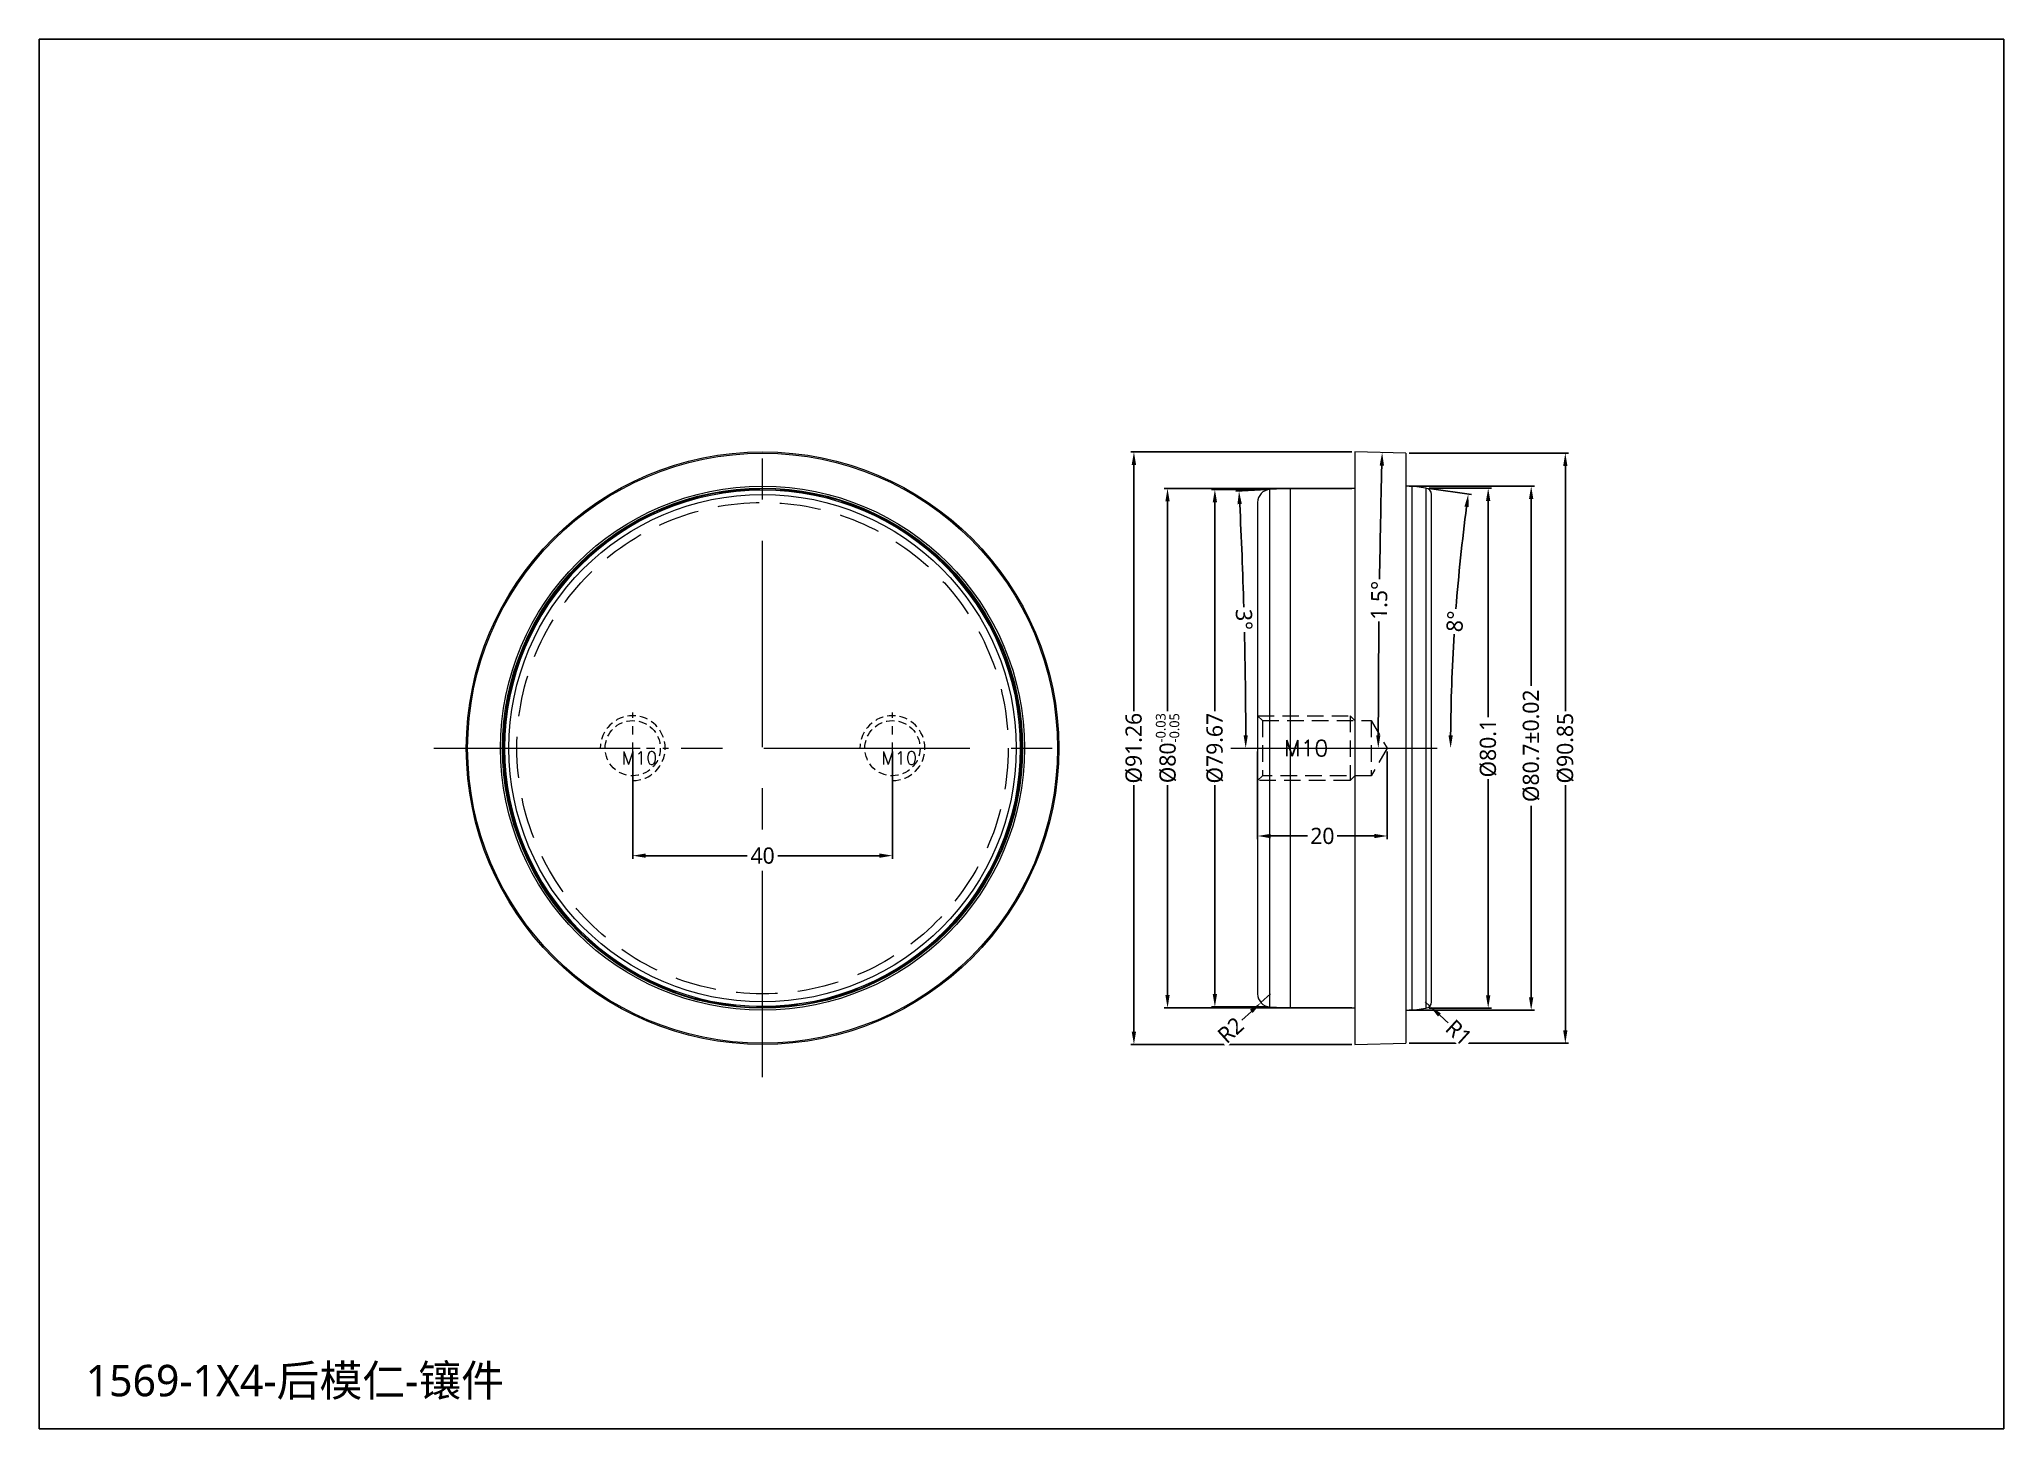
# Model space of a CAD drawing. Header units: millimetres. Extents: x 2527 to 2830, y 2157 to 2371.
import ezdxf
from ezdxf.enums import TextEntityAlignment as Align
from ezdxf.lldxf.tags import DXFTag

# ---------------------------------------------------------------- set-up
doc = ezdxf.new("R2010")
doc.units = ezdxf.units.MM
doc.linetypes.add('CENTER', pattern=[50.8, 31.75, -6.35, 6.35, -6.35])
doc.linetypes.add('HIDDEN', pattern=[9.525, 6.35, -3.175])
doc.layers.add('1', color=7, linetype='Continuous', true_color=0xffffff)
doc.layers.add('21', color=7, linetype='Continuous', true_color=0xffffff)
for name, color, linetype, lineweight in [('dim', 82, 'Continuous', 9), ('moldbase', 7, 'Continuous', 20), ('screw', 33, 'Continuous', 13)]:
    doc.layers.add(name, color=color, linetype=linetype, lineweight=lineweight)
doc.styles.add('Capful-A', font='')
doc.styles.get("Standard").update_dxf_attribs({"font": 'arial.ttf'})
doc.styles.add('TXT', font='txt.shx', dxfattribs={"bigfont": 'gbcbig.shx'})
doc.styles.get('Capful-A').set_extended_font_data('Microsoft YaHei')
tags = doc.linetypes.add('DASHED', pattern=[25.72, 12.86, -12.86]).pattern_tags.tags
tags[6:7] = [DXFTag(74, 4), DXFTag(75, 0), DXFTag(340, '0'), DXFTag(46, 0.0), DXFTag(50, 0.0), DXFTag(44, 0.0), DXFTag(45, 0.0)]
tags[4:5] = [DXFTag(74, 4), DXFTag(75, 0), DXFTag(340, '0'), DXFTag(46, 0.0), DXFTag(50, 0.0), DXFTag(44, 0.0), DXFTag(45, 0.0)]
doc.dimstyles.new('Capful-A-1.0', dxfattribs={"dimtxt": 2.5, "dimasz": 2.5, "dimexe": 1.5, "dimexo": 1, "dimgap": 1.5, "dimtad": 0, "dimdsep": 46, "dimtxsty": 'Capful-A', "dimcen": 0, "dimclrt": 2, "dimazin": 2, "dimtfac": 1, "dimtmove": 0, "dimatfit": 3, "dimfxl": 0, "dimtolj": 1, "dimtzin": 0, "dimarcsym": 0})

# ---------------------------------------------------------------- blocks, each defined once
blk = doc.blocks.new('TK')
for p, q in [((0, 0), (0, 294)), ((0, 294), (415.8, 294)), ((415.8, 294), (415.8, 0)), ((415.8, 0), (0, 0))]:
    blk.add_line(p, q)
blk = doc.blocks.new('screw_m10_g')
at = {"layer": 'screw', "color": 1, "linetype": 'CENTER', "ltscale": 0.2}
for p, q in [((0, -5.5), (0, 5.5)), ((-5.5, 0), (5.5, 0))]:
    blk.add_line(p, q, dxfattribs=at)
at = {"layer": 'screw', "color": 33, "linetype": 'HIDDEN', "ltscale": 0.2}
blk.add_circle((0, 0), 4.25, dxfattribs=at)
at = {"layer": 'screw', "color": 92, "linetype": 'HIDDEN', "ltscale": 0.2}
blk.add_arc((0, 0), 5, 270, 180, dxfattribs=at)
at = {"layer": 'screw', "color": 6, "style": 'TXT'}
blk.add_text('M10', height=2, dxfattribs=at).set_placement((-1.7, -2.5))
blk = doc.blocks.new('*D45')
at = {"layer": 'Defpoints', "color": 0, "transparency": 16777216}
for p in [(2737.93, 2307.12), (2737.93, 2216.26), (2762.49, 2216.26)]:
    blk.add_point(p, dxfattribs=at)
at = {"layer": 'dim', "color": 0, "lineweight": -2, "transparency": 16777216}
for p, q in [((2738.43, 2307.12), (2762.99, 2307.12)), ((2762.49, 2305.12), (2762.49, 2267.35)), ((2762.49, 2218.26), (2762.49, 2256.04)), ((2738.43, 2216.26), (2762.99, 2216.26))]:
    blk.add_line(p, q, dxfattribs=at)
at = {"layer": 'dim', "color": 0, "transparency": 16777216}
for points in [[(2762.15, 2305.12), (2762.82, 2305.12), (2762.49, 2307.12)], [(2762.15, 2218.26), (2762.82, 2218.26), (2762.49, 2216.26)]]:
    blk.add_solid(points, dxfattribs=at)
at = {"layer": 'dim', "color": 2, "transparency": 16777216, "insert": (2762.49, 2261.69), "char_height": 2.5, "attachment_point": 5, "rotation": 90, "style": 'Capful-A', "bg_fill": 3, "box_fill_scale": 1.1, "bg_fill_color": 256, "bg_fill_true_color": 13158600, "bg_fill_transparency": 0}
blk.add_mtext('\\A1;%%c90.85', dxfattribs=at)
blk = doc.blocks.new('*D46')
at = {"layer": 'Defpoints', "color": 0, "transparency": 16777216}
for p in [(2737.93, 2302.04), (2737.93, 2221.34), (2757.23, 2221.34)]:
    blk.add_point(p, dxfattribs=at)
at = {"layer": 'dim', "color": 0, "lineweight": -2, "transparency": 16777216}
for p, q in [((2738.43, 2302.04), (2757.73, 2302.04)), ((2757.23, 2300.04), (2757.23, 2271.31)), ((2757.23, 2223.34), (2757.23, 2252.81)), ((2738.43, 2221.34), (2757.73, 2221.34))]:
    blk.add_line(p, q, dxfattribs=at)
at = {"layer": 'dim', "color": 0, "transparency": 16777216}
for points in [[(2756.89, 2300.04), (2757.56, 2300.04), (2757.23, 2302.04)], [(2756.89, 2223.34), (2757.56, 2223.34), (2757.23, 2221.34)]]:
    blk.add_solid(points, dxfattribs=at)
at = {"layer": 'dim', "color": 2, "transparency": 16777216, "insert": (2757.23, 2262.06), "char_height": 2.5, "attachment_point": 5, "rotation": 90, "style": 'Capful-A', "bg_fill": 3, "box_fill_scale": 1.1, "bg_fill_color": 256, "bg_fill_true_color": 13158600, "bg_fill_transparency": 0}
blk.add_mtext('\\A1;%%c80.7±0.02', dxfattribs=at)
blk = doc.blocks.new('*D47')
at = {"layer": 'Defpoints', "color": 0, "transparency": 16777216}
for p in [(2741.03, 2301.74), (2741.03, 2221.64), (2750.61, 2221.64)]:
    blk.add_point(p, dxfattribs=at)
at = {"layer": 'dim', "color": 0, "lineweight": -2, "transparency": 16777216}
for p, q in [((2741.52, 2301.74), (2751.11, 2301.74)), ((2750.61, 2299.74), (2750.61, 2266.14)), ((2750.61, 2223.64), (2750.61, 2257.24)), ((2741.52, 2221.64), (2751.11, 2221.64))]:
    blk.add_line(p, q, dxfattribs=at)
at = {"layer": 'dim', "color": 0, "transparency": 16777216}
for points in [[(2750.27, 2299.74), (2750.94, 2299.74), (2750.61, 2301.74)], [(2750.27, 2223.64), (2750.94, 2223.64), (2750.61, 2221.64)]]:
    blk.add_solid(points, dxfattribs=at)
at = {"layer": 'dim', "color": 2, "transparency": 16777216, "insert": (2750.61, 2261.69), "char_height": 2.5, "attachment_point": 5, "rotation": 90, "style": 'Capful-A', "bg_fill": 3, "box_fill_scale": 1.1, "bg_fill_color": 256, "bg_fill_true_color": 13158600, "bg_fill_transparency": 0}
blk.add_mtext('\\A1;%%c80.1', dxfattribs=at)
blk = doc.blocks.new('*D48')
at = {"layer": 'Defpoints', "color": 0, "transparency": 16777216}
for p in [(2738.89, 2302.04), (2741.03, 2301.74), (2746.03, 2287.83), (2710.99, 2261.69), (2747.03, 2261.69)]:
    blk.add_point(p, dxfattribs=at)
at = {"layer": 'dim', "color": 0, "lineweight": -2, "transparency": 16777216}
blk.add_line((2741.52, 2301.67), (2748.05, 2300.75), dxfattribs=at)
for start, end in [(172.4075, 175.6185), (176.421, 179.5925)]:
    blk.add_arc((3026, 2261.69), 281.18, start, end, dxfattribs=at)
at = {"layer": 'dim', "color": 0, "transparency": 16777216}
for points in [[(2746.95, 2298.89), (2747.61, 2298.8), (2747.55, 2300.82)], [(2745.16, 2263.69), (2744.49, 2263.69), (2744.82, 2261.69)]]:
    blk.add_solid(points, dxfattribs=at)
at = {"layer": 'dim', "color": 2, "transparency": 16777216, "insert": (2745.5, 2281.21), "char_height": 2.5, "attachment_point": 5, "rotation": 86.0198, "style": 'Capful-A', "bg_fill": 3, "box_fill_scale": 1.1, "bg_fill_color": 256, "bg_fill_true_color": 13158600, "bg_fill_transparency": 0}
blk.add_mtext('\\A1;8°', dxfattribs=at)
blk = doc.blocks.new('*D49')
at = {"layer": 'Defpoints', "color": 0, "transparency": 16777216}
for p in [(2730.09, 2307.32), (2737.93, 2307.12), (2733.94, 2292.04), (2710.99, 2261.69), (2747.03, 2261.69)]:
    blk.add_point(p, dxfattribs=at)
at = {"layer": 'dim', "color": 0, "lineweight": -2, "transparency": 16777216}
for start, end in [(178.56589, 179.14311), (179.35689, 179.93411)]:
    blk.add_arc((4472.68, 2261.69), 1739, start, end, dxfattribs=at)
at = {"layer": 'dim', "color": 0, "transparency": 16777216}
for points in [[(2733.89, 2305.22), (2734.56, 2305.2), (2734.28, 2307.21)], [(2734.01, 2263.69), (2733.35, 2263.69), (2733.68, 2261.69)]]:
    blk.add_solid(points, dxfattribs=at)
at = {"layer": 'dim', "color": 2, "transparency": 16777216, "insert": (2733.83, 2284.45), "char_height": 2.5, "attachment_point": 5, "rotation": 89.25, "style": 'Capful-A', "bg_fill": 3, "box_fill_scale": 1.1, "bg_fill_color": 256, "bg_fill_true_color": 13158600, "bg_fill_transparency": 0}
blk.add_mtext('\\A1;1.5°', dxfattribs=at)
blk = doc.blocks.new('*D50')
at = {"layer": 'Defpoints', "color": 0, "transparency": 16777216}
for p in [(2730.09, 2301.69), (2701.22, 2221.69), (2730.09, 2221.69)]:
    blk.add_point(p, dxfattribs=at)
at = {"layer": 'dim', "color": 0, "lineweight": -2, "transparency": 16777216}
for p, q in [((2729.59, 2301.69), (2700.72, 2301.69)), ((2701.22, 2299.69), (2701.22, 2267.39)), ((2701.22, 2223.69), (2701.22, 2255.99)), ((2729.59, 2221.69), (2700.72, 2221.69))]:
    blk.add_line(p, q, dxfattribs=at)
at = {"layer": 'dim', "color": 0, "transparency": 16777216}
for points in [[(2700.89, 2299.69), (2701.55, 2299.69), (2701.22, 2301.69)], [(2700.89, 2223.69), (2701.55, 2223.69), (2701.22, 2221.69)]]:
    blk.add_solid(points, dxfattribs=at)
at = {"layer": 'dim', "color": 2, "transparency": 16777216, "insert": (2701.22, 2261.69), "char_height": 2.5, "attachment_point": 5, "rotation": 90, "style": 'Capful-A', "bg_fill": 3, "box_fill_scale": 1.1, "bg_fill_color": 256, "bg_fill_true_color": 13158600, "bg_fill_transparency": 0}
blk.add_mtext('\\A1;%%c80{\\H1.5;\\S-0.03^ -0.05;}', dxfattribs=at)
blk = doc.blocks.new('*D51')
at = {"layer": 'Defpoints', "color": 0, "transparency": 16777216}
for p in [(2716.99, 2301.53), (2708.51, 2221.85), (2716.99, 2221.85)]:
    blk.add_point(p, dxfattribs=at)
at = {"layer": 'dim', "color": 0, "lineweight": -2, "transparency": 16777216}
for p, q in [((2716.49, 2301.53), (2708.01, 2301.53)), ((2708.51, 2299.53), (2708.51, 2267.38)), ((2708.51, 2223.85), (2708.51, 2256)), ((2716.49, 2221.85), (2708.01, 2221.85))]:
    blk.add_line(p, q, dxfattribs=at)
at = {"layer": 'dim', "color": 0, "transparency": 16777216}
for points in [[(2708.18, 2299.53), (2708.85, 2299.53), (2708.51, 2301.53)], [(2708.18, 2223.85), (2708.85, 2223.85), (2708.51, 2221.85)]]:
    blk.add_solid(points, dxfattribs=at)
at = {"layer": 'dim', "color": 2, "transparency": 16777216, "insert": (2708.51, 2261.69), "char_height": 2.5, "attachment_point": 5, "rotation": 90, "style": 'Capful-A', "bg_fill": 3, "box_fill_scale": 1.1, "bg_fill_color": 256, "bg_fill_true_color": 13158600, "bg_fill_transparency": 0}
blk.add_mtext('\\A1;%%c79.67', dxfattribs=at)
blk = doc.blocks.new('*D52')
at = {"layer": 'Defpoints', "color": 0, "transparency": 16777216}
for p in [(2730.09, 2307.32), (2696.04, 2216.06), (2730.09, 2216.06)]:
    blk.add_point(p, dxfattribs=at)
at = {"layer": 'dim', "color": 0, "lineweight": -2, "transparency": 16777216}
for p, q in [((2729.59, 2307.32), (2695.54, 2307.32)), ((2696.04, 2305.32), (2696.04, 2267.4)), ((2696.04, 2218.06), (2696.04, 2255.99)), ((2729.59, 2216.06), (2695.54, 2216.06))]:
    blk.add_line(p, q, dxfattribs=at)
at = {"layer": 'dim', "color": 0, "transparency": 16777216}
for points in [[(2695.7, 2305.32), (2696.37, 2305.32), (2696.04, 2307.32)], [(2695.7, 2218.06), (2696.37, 2218.06), (2696.04, 2216.06)]]:
    blk.add_solid(points, dxfattribs=at)
at = {"layer": 'dim', "color": 2, "transparency": 16777216, "insert": (2696.04, 2261.69), "char_height": 2.5, "attachment_point": 5, "rotation": 90, "style": 'Capful-A', "bg_fill": 3, "box_fill_scale": 1.1, "bg_fill_color": 256, "bg_fill_true_color": 13158600, "bg_fill_transparency": 0}
blk.add_mtext('\\A1;%%c91.26', dxfattribs=at)
blk = doc.blocks.new('*D53')
at = {"layer": 'Defpoints', "color": 0, "transparency": 16777216}
for p in [(2715.09, 2261.69), (2735.05, 2261.69), (2715.09, 2248.17)]:
    blk.add_point(p, dxfattribs=at)
at = {"layer": 'dim', "color": 0, "lineweight": -2, "transparency": 16777216}
for p, q in [((2715.09, 2261.19), (2715.09, 2247.67)), ((2735.05, 2261.19), (2735.05, 2247.67)), ((2717.09, 2248.17), (2722.8, 2248.17)), ((2733.05, 2248.17), (2727.34, 2248.17))]:
    blk.add_line(p, q, dxfattribs=at)
at = {"layer": 'dim', "color": 0, "transparency": 16777216}
for points in [[(2717.09, 2248.5), (2717.09, 2247.83), (2715.09, 2248.17)], [(2733.05, 2248.5), (2733.05, 2247.83), (2735.05, 2248.17)]]:
    blk.add_solid(points, dxfattribs=at)
at = {"layer": 'dim', "color": 2, "transparency": 16777216, "insert": (2725.07, 2248.17), "char_height": 2.5, "attachment_point": 5, "style": 'Capful-A', "bg_fill": 3, "box_fill_scale": 1.1, "bg_fill_color": 256, "bg_fill_true_color": 13158600, "bg_fill_transparency": 0}
blk.add_mtext('\\A1;20', dxfattribs=at)
blk = doc.blocks.new('*D54')
at = {"layer": 'Defpoints', "color": 0, "transparency": 16777216}
for p in [(2618.85, 2261.69), (2658.85, 2261.69), (2658.85, 2245.14)]:
    blk.add_point(p, dxfattribs=at)
at = {"layer": 'dim', "color": 0, "lineweight": -2, "transparency": 16777216}
for p, q in [((2618.85, 2261.19), (2618.85, 2244.64)), ((2658.85, 2261.19), (2658.85, 2244.64)), ((2620.85, 2245.14), (2636.49, 2245.14)), ((2656.85, 2245.14), (2641.2, 2245.14))]:
    blk.add_line(p, q, dxfattribs=at)
at = {"layer": 'dim', "color": 0, "transparency": 16777216}
for points in [[(2620.85, 2245.48), (2620.85, 2244.81), (2618.85, 2245.14)], [(2656.85, 2245.48), (2656.85, 2244.81), (2658.85, 2245.14)]]:
    blk.add_solid(points, dxfattribs=at)
at = {"layer": 'dim', "color": 2, "transparency": 16777216, "insert": (2638.85, 2245.14), "char_height": 2.5, "attachment_point": 5, "style": 'Capful-A', "bg_fill": 3, "box_fill_scale": 1.1, "bg_fill_color": 256, "bg_fill_true_color": 13158600, "bg_fill_transparency": 0}
blk.add_mtext('\\A1;40', dxfattribs=at)
blk = doc.blocks.new('*D55')
at = {"layer": 'Defpoints', "color": 0, "transparency": 16777216}
for p in [(2740.89, 2222.63), (2741.63, 2221.96)]:
    blk.add_point(p, dxfattribs=at)
at = {"layer": 'dim', "color": 0, "lineweight": -2, "transparency": 16777216}
for p, q in [((2740.89, 2222.63), (2741.63, 2221.96)), ((2744.58, 2219.27), (2743.11, 2220.61))]:
    blk.add_line(p, q, dxfattribs=at)
at = {"layer": 'dim', "color": 2, "transparency": 16777216, "insert": (2746.09, 2217.9), "char_height": 2.5, "attachment_point": 5, "rotation": 317.7029, "style": 'Capful-A', "bg_fill": 3, "box_fill_scale": 1.1, "bg_fill_color": 256, "bg_fill_true_color": 13158600, "bg_fill_transparency": 0}
blk.add_mtext('\\A1;R1', dxfattribs=at)
at = {"layer": 'dim', "color": 0, "transparency": 16777216}
blk.add_solid([(2743.33, 2220.86), (2742.88, 2220.37), (2741.63, 2221.96)], dxfattribs=at)
blk = doc.blocks.new('*D56')
at = {"layer": 'Defpoints', "color": 0, "transparency": 16777216}
for p in [(2715.61, 2222.51), (2717.09, 2223.85)]:
    blk.add_point(p, dxfattribs=at)
at = {"layer": 'dim', "color": 0, "lineweight": -2, "transparency": 16777216}
for p, q in [((2712.64, 2219.83), (2714.13, 2221.17)), ((2717.09, 2223.85), (2715.61, 2222.51))]:
    blk.add_line(p, q, dxfattribs=at)
at = {"layer": 'dim', "color": 2, "transparency": 16777216, "insert": (2710.94, 2218.28), "char_height": 2.5, "attachment_point": 5, "rotation": 42.1384, "style": 'Capful-A', "bg_fill": 3, "box_fill_scale": 1.1, "bg_fill_color": 256, "bg_fill_true_color": 13158600, "bg_fill_transparency": 0}
blk.add_mtext('\\A1;R2', dxfattribs=at)
at = {"layer": 'dim', "color": 0, "transparency": 16777216}
blk.add_solid([(2713.9, 2221.41), (2714.35, 2220.92), (2715.61, 2222.51)], dxfattribs=at)
blk = doc.blocks.new('*D57')
at = {"layer": 'Defpoints', "color": 0, "transparency": 16777216}
for p in [(2716.99, 2301.53), (2720.09, 2301.69), (2713.15, 2274.89), (2710.99, 2261.69), (2747.03, 2261.69)]:
    blk.add_point(p, dxfattribs=at)
at = {"layer": 'dim', "color": 0, "lineweight": -2, "transparency": 16777216}
blk.add_line((2716.49, 2301.5), (2711.73, 2301.25), dxfattribs=at)
for start, end in [(1.64641, 2.84851), (0.15149, 1.35359)]:
    blk.add_arc((1956.85, 2261.69), 756.42, start, end, dxfattribs=at)
at = {"layer": 'dim', "color": 0, "transparency": 16777216}
for points in [[(2711.99, 2299.26), (2712.66, 2299.3), (2712.23, 2301.28)], [(2713.59, 2263.69), (2712.93, 2263.69), (2713.26, 2261.69)]]:
    blk.add_solid(points, dxfattribs=at)
at = {"layer": 'dim', "color": 2, "transparency": 16777216, "insert": (2713, 2281.49), "char_height": 2.5, "attachment_point": 5, "rotation": 271.5, "style": 'Capful-A', "bg_fill": 3, "box_fill_scale": 1.1, "bg_fill_color": 256, "bg_fill_true_color": 13158600, "bg_fill_transparency": 0}
blk.add_mtext('\\A1;3°', dxfattribs=at)

msp = doc.modelspace()

# ---------------------------------------------------------------- linework, layer by layer
at = {"layer": '1', "color": 1, "linetype": 'CENTER', "lineweight": 18}
for p, q in [((2638.846, 2211.059), (2638.846, 2312.322)), ((2588.215, 2261.691), (2689.478, 2261.691)), ((2710.988, 2261.691), (2747.025, 2261.691))]:
    msp.add_line(p, q, dxfattribs=at)
at = {"layer": '21', "color": 7, "linetype": 'Continuous', "lineweight": 18}
for p, q in [((2730.092, 2307.322), (2730.092, 2216.059)), ((2737.931, 2307.117), (2730.092, 2307.322)), ((2737.931, 2307.117), (2737.931, 2216.265)), ((2720.092, 2301.691), (2716.988, 2301.528)), ((2716.988, 2261.691), (2716.988, 2301.528)), ((2720.092, 2301.691), (2720.092, 2261.691)), ((2730.092, 2301.691), (2720.092, 2301.691)), ((2738.886, 2302.041), (2737.931, 2302.041)), ((2741.025, 2301.741), (2738.886, 2302.041)), ((2738.886, 2261.691), (2738.886, 2302.041)), ((2741.025, 2301.741), (2741.025, 2261.691)), ((2741.886, 2261.691), (2741.886, 2300.751)), ((2715.092, 2299.531), (2715.092, 2261.691)), ((2715.092, 2261.691), (2715.092, 2223.851)), ((2716.988, 2221.853), (2716.988, 2261.691)), ((2720.092, 2261.691), (2720.092, 2221.691)), ((2738.886, 2221.34), (2738.886, 2261.691)), ((2741.025, 2261.691), (2741.025, 2221.641)), ((2741.886, 2222.631), (2741.886, 2261.691)), ((2716.988, 2221.853), (2720.092, 2221.691)), ((2720.092, 2221.691), (2730.092, 2221.691)), ((2737.931, 2221.34), (2738.886, 2221.34)), ((2738.886, 2221.34), (2741.025, 2221.641)), ((2730.092, 2216.059), (2737.931, 2216.265))]:
    msp.add_line(p, q, dxfattribs=at)
for radius in [45.631, 45.426, 40.351, 40.05, 39.06]:
    msp.add_circle((2638.846, 2261.691), radius, dxfattribs=at)
at = {"layer": '21', "color": 8, "linetype": 'HIDDEN', "lineweight": 18}
for radius in [40, 39.837, 37.84]:
    msp.add_circle((2638.846, 2261.691), radius, dxfattribs=at)
at = {"layer": '21', "color": 7, "linetype": 'Continuous', "lineweight": 18}
for centre, radius, start, end in [((2638.846, 2261.691), 39.929, 180.00563, 180), ((2717.092, 2299.531), 2, 93, 180), ((2740.886, 2300.751), 1, 0, 82), ((2717.092, 2223.851), 2, 180, 267), ((2740.886, 2222.631), 1, 278, 0)]:
    msp.add_arc(centre, radius, start, end, dxfattribs=at)
at = {"layer": '21', "color": 8, "linetype": 'DASHED', "lineweight": 18, "ltscale": 2}
msp.add_arc((2638.846, 2261.691), 39.738, 180.00563, 180, dxfattribs=at)

# ---------------------------------------------------------------- block references
at = {"xscale": 0.7276871240529822, "yscale": 0.7276871240529822, "zscale": 0.7276871240529822}
msp.add_blockref('TK', (2527.439, 2156.905), dxfattribs=at)
at = {"layer": 'screw'}
for p in [(2618.846, 2261.691), (2658.846, 2261.691)]:
    msp.add_blockref('screw_m10_g', p, dxfattribs=at)

# ---------------------------------------------------------------- texts
at = {"layer": 'moldbase', "lineweight": 18, "insert": (2534.596, 2166.735), "char_height": 4.8398, "attachment_point": 1}
msp.add_mtext_dynamic_manual_height_columns('{\\fMicrosoft YaHei|b0|i0|c134|p34;1569-1X4-后模仁-镶件}', width=206.9763, gutter_width=0, heights=[16.37], dxfattribs=at)

# ---------------------------------------------------------------- next in the draw order: dimensions: what is measured, and where the dimension line sits
at = {"layer": 'dim'}
dim = msp.add_linear_dim(base=(2762.486, 2216.265), p1=(2737.931, 2307.117), p2=(2737.931, 2216.265), angle=90, text='%%c<>', dimstyle='Capful-A-1.0', override={"dimasz": 2, "dimexe": 0.49975, "dimexo": 0.49975, "dimgap": 0.49975}, dxfattribs=at)
dim.commit()
dim.dimension.update_dxf_attribs({"geometry": '*D45', "text_midpoint": (2762.486, 2261.691), "dimtype": 160})
dim = msp.add_linear_dim(base=(2658.846, 2245.144), p1=(2618.846, 2261.691), p2=(2658.846, 2261.691), dimstyle='Capful-A-1.0', override={"dimasz": 2, "dimexe": 0.49975, "dimexo": 0.49975, "dimgap": 0.49975}, dxfattribs=at)
dim.commit()
dim.dimension.update_dxf_attribs({"geometry": '*D54', "text_midpoint": (2638.846, 2245.144)})

# ---------------------------------------------------------------- next in the draw order: dimensions: what is measured, and where the dimension line sits
dim = msp.add_linear_dim(base=(2757.226, 2221.34), p1=(2737.931, 2302.041), p2=(2737.931, 2221.34), angle=90, text='%%c<>', dimstyle='Capful-A-1.0', override={"dimasz": 2, "dimexe": 0.49975, "dimexo": 0.49975, "dimgap": 0.49975, "dimtol": 1, "dimlim": 0, "dimtp": 0.02, "dimtm": 0.02, "dimtfac": 1, "dimtdec": 2, "dimtolj": 1}, dxfattribs=at)
dim.commit()
dim.dimension.update_dxf_attribs({"geometry": '*D46', "text_midpoint": (2757.226, 2262.064), "dimtype": 160})

# ---------------------------------------------------------------- next in the draw order: dimensions: what is measured, and where the dimension line sits
dim = msp.add_linear_dim(base=(2750.606, 2221.641), p1=(2741.025, 2301.741), p2=(2741.025, 2221.641), angle=90, text='%%c<>', dimstyle='Capful-A-1.0', override={"dimasz": 2, "dimexe": 0.49975, "dimexo": 0.49975, "dimgap": 0.49975}, dxfattribs=at)
dim.commit()
dim.dimension.update_dxf_attribs({"geometry": '*D47', "text_midpoint": (2750.606, 2261.691), "dimtype": 160})

# ---------------------------------------------------------------- next in the draw order: dimensions: what is measured, and where the dimension line sits
dim = msp.add_angular_dim_2l(base=(2746.035, 2287.8263), line1=((2710.9876, 2261.6907), (2747.0252, 2261.6907)), line2=((2741.0252, 2301.7408), (2738.886, 2302.0415)), dimstyle='Capful-A-1.0', override={"dimasz": 2, "dimexe": 0.49975, "dimexo": 0.49975, "dimgap": 0.49975}, dxfattribs=at)
dim.commit()
dim.dimension.update_dxf_attribs({"geometry": '*D48', "text_midpoint": (2745.4959, 2281.208), "dimtype": 162})
dim = msp.add_radius_dim(center=(2740.886, 2222.631), mpoint=(2741.626, 2221.958), dimstyle='Capful-A-1.0', override={"dimasz": 2, "dimexe": 0.49975, "dimexo": 0.49975, "dimgap": 0.49975}, dxfattribs=at)
dim.commit()
dim.dimension.update_dxf_attribs({"geometry": '*D55', "text_midpoint": (2746.089, 2217.897)})

# ---------------------------------------------------------------- next in the draw order: dimensions: what is measured, and where the dimension line sits
dim = msp.add_angular_dim_2l(base=(2733.944, 2292.041), line1=((2710.988, 2261.691), (2747.025, 2261.691)), line2=((2737.931, 2307.117), (2730.092, 2307.322)), dimstyle='Capful-A-1.0', override={"dimasz": 2, "dimexe": 0.49975, "dimexo": 0.49975, "dimgap": 0.49975}, dxfattribs=at)
dim.commit()
dim.dimension.update_dxf_attribs({"geometry": '*D49', "text_midpoint": (2733.829, 2284.454)})

# ---------------------------------------------------------------- next in the draw order: linework, layer by layer
at = {"layer": 'screw', "color": 8, "linetype": 'HIDDEN', "ltscale": 0.4}
for p, q in [((2732.592, 2265.941), (2735.046, 2261.691)), ((2732.592, 2265.941), (2732.592, 2257.441)), ((2735.046, 2261.691), (2732.592, 2257.441))]:
    msp.add_line(p, q, dxfattribs=at)

# ---------------------------------------------------------------- next in the draw order: dimensions: what is measured, and where the dimension line sits
at = {"layer": 'dim'}
dim = msp.add_linear_dim(base=(2701.219, 2221.691), p1=(2730.092, 2301.691), p2=(2730.092, 2221.691), angle=90, text='%%c<>', dimstyle='Capful-A-1.0', override={"dimasz": 2, "dimexe": 0.49975, "dimexo": 0.49975, "dimgap": 0.49975, "dimtol": 1, "dimlim": 0, "dimtp": -0.03, "dimtm": 0.05, "dimtfac": 0.6, "dimtdec": 2, "dimtolj": 1}, dxfattribs=at)
dim.commit()
dim.dimension.update_dxf_attribs({"geometry": '*D50', "text_midpoint": (2701.219, 2261.691), "dimtype": 160})

# ---------------------------------------------------------------- next in the draw order: dimensions: what is measured, and where the dimension line sits
dim = msp.add_linear_dim(base=(2708.5142, 2221.8534), p1=(2716.9876, 2301.528), p2=(2716.9876, 2221.8534), angle=90, text='%%c<>', dimstyle='Capful-A-1.0', override={"dimasz": 2, "dimexe": 0.49975, "dimexo": 0.49975, "dimgap": 0.49975}, dxfattribs=at)
dim.commit()
dim.dimension.update_dxf_attribs({"geometry": '*D51', "text_midpoint": (2708.5142, 2261.6907), "dimtype": 160})

# ---------------------------------------------------------------- next in the draw order: dimensions: what is measured, and where the dimension line sits
dim = msp.add_linear_dim(base=(2696.038, 2216.059), p1=(2730.092, 2307.322), p2=(2730.092, 2216.059), angle=90, text='%%c<>', dimstyle='Capful-A-1.0', override={"dimasz": 2, "dimexe": 0.49975, "dimexo": 0.49975, "dimgap": 0.49975}, dxfattribs=at)
dim.commit()
dim.dimension.update_dxf_attribs({"geometry": '*D52', "text_midpoint": (2696.038, 2261.691), "dimtype": 160})

# ---------------------------------------------------------------- next in the draw order: linework, layer by layer
at = {"layer": 'screw', "color": 92, "linetype": 'HIDDEN', "ltscale": 0.4}
for p, q in [((2715.092, 2266.691), (2729.342, 2266.691)), ((2729.342, 2266.691), (2730.092, 2265.941)), ((2729.342, 2266.691), (2729.342, 2256.691)), ((2730.092, 2265.941), (2730.092, 2257.441)), ((2730.092, 2257.441), (2729.342, 2256.691)), ((2729.342, 2256.691), (2715.092, 2256.691))]:
    msp.add_line(p, q, dxfattribs=at)
at = {"layer": 'screw', "color": 8, "linetype": 'HIDDEN', "ltscale": 0.4}
for p, q in [((2715.092, 2266.691), (2715.842, 2265.941)), ((2715.842, 2265.941), (2715.842, 2257.441)), ((2715.842, 2265.941), (2732.592, 2265.941)), ((2715.842, 2257.441), (2715.092, 2256.691)), ((2732.592, 2257.441), (2715.842, 2257.441))]:
    msp.add_line(p, q, dxfattribs=at)
at = {"layer": 'screw', "color": 1, "linetype": 'CENTER', "ltscale": 0.25}
msp.add_line((2715.092, 2261.691), (2735.046, 2261.691), dxfattribs=at)

# ---------------------------------------------------------------- next in the draw order: texts
at = {"layer": 'screw', "color": 6, "linetype": 'HIDDEN', "ltscale": 0.4, "style": 'TXT'}
msp.add_text('M10', height=2.5, dxfattribs=at).set_placement((2722.569, 2261.691), align=Align.MIDDLE)

# ---------------------------------------------------------------- next in the draw order: dimensions: what is measured, and where the dimension line sits
at = {"layer": 'dim'}
dim = msp.add_radius_dim(center=(2717.092, 2223.851), mpoint=(2715.609, 2222.509), dimstyle='Capful-A-1.0', override={"dimasz": 2, "dimexe": 0.49975, "dimexo": 0.49975, "dimgap": 0.49975}, dxfattribs=at)
dim.commit()
dim.dimension.update_dxf_attribs({"geometry": '*D56', "text_midpoint": (2710.938, 2218.282)})

# ---------------------------------------------------------------- next in the draw order: dimensions: what is measured, and where the dimension line sits
dim = msp.add_linear_dim(base=(2715.092, 2248.167), p1=(2735.046, 2261.691), p2=(2715.092, 2261.691), text='20', dimstyle='Capful-A-1.0', override={"dimasz": 2, "dimexe": 0.49975, "dimexo": 0.49975, "dimgap": 0.49975}, dxfattribs=at)
dim.commit()
dim.dimension.update_dxf_attribs({"geometry": '*D53', "text_midpoint": (2725.069, 2248.167)})

# ---------------------------------------------------------------- next in the draw order: dimensions: what is measured, and where the dimension line sits
dim = msp.add_angular_dim_2l(base=(2713.1472, 2274.892), line1=((2710.9876, 2261.6907), (2747.0252, 2261.6907)), line2=((2720.0923, 2301.6907), (2716.9876, 2301.528)), dimstyle='Capful-A-1.0', override={"dimasz": 2, "dimexe": 0.49975, "dimexo": 0.49975, "dimgap": 0.49975}, dxfattribs=at)
dim.commit()
dim.dimension.update_dxf_attribs({"geometry": '*D57', "text_midpoint": (2713.0032, 2281.4914)})

doc.saveas('drawing.dxf')
